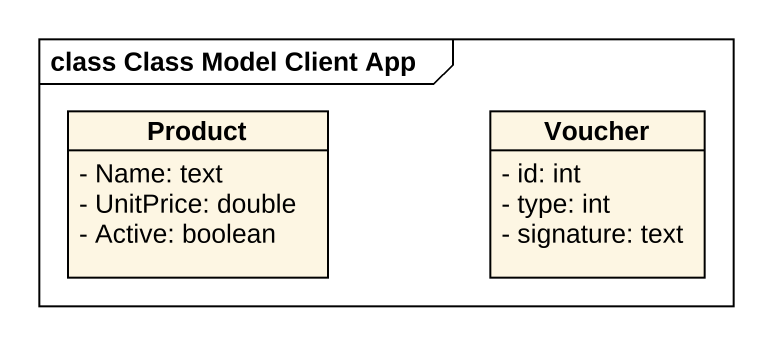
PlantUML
@startuml
mainframe class Class Model Client App
hide circle
hide empty members
skinparam classAttributeIconSize 0
class Product {
  - Name: text
  - UnitPrice: double
  - Active: boolean
}
class Voucher {
  - id: int
  - type: int
  - signature: text
}
@enduml
